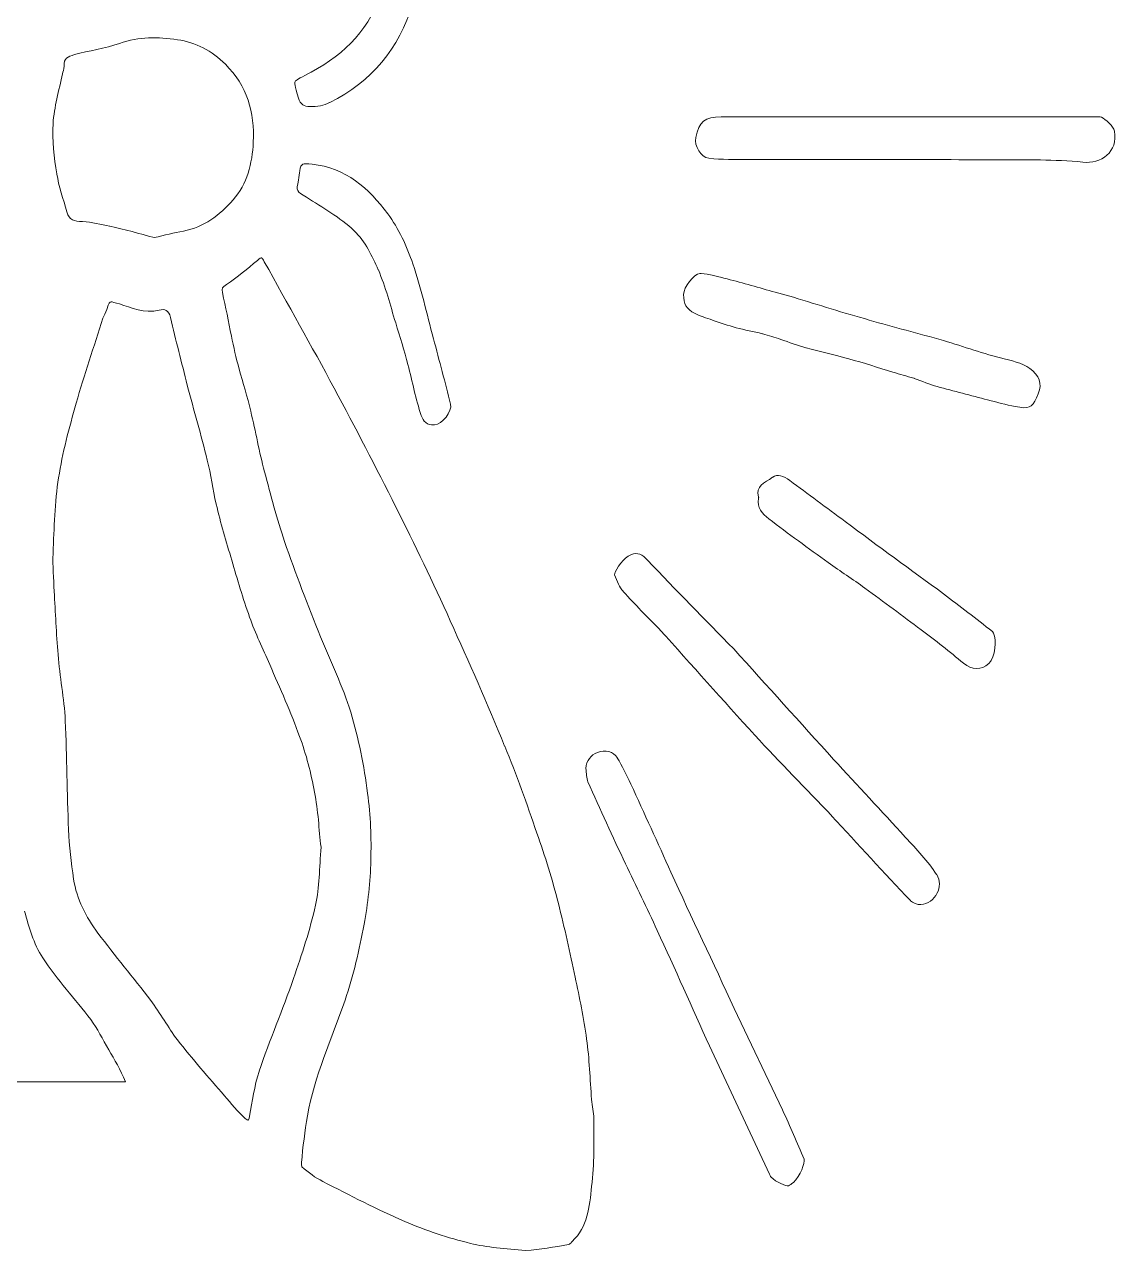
# Model space of a CAD drawing. Header units: inches. Extents: x 0.1 to 23.8, y 0.1 to 11.9.
# Drawn here: x 18.906 to 19.521, y 6.584 to 7.274 of the extents above; entities that cross this region are included whole.
import ezdxf

# ---------------------------------------------------------------- set-up
doc = ezdxf.new("R2010")
doc.units = ezdxf.units.IN
doc.header["$MEASUREMENT"] = 0
doc.layers.add('CUTOUTS', color=1, linetype='Continuous')

msp = doc.modelspace()

# ---------------------------------------------------------------- linework, layer by layer
at = {"layer": 'CUTOUTS', "lineweight": 0}
for p, q in [((19.29789, 7.22153), (19.51102, 7.22153)), ((19.32831, 7.12285), (19.33859, 7.12004)), ((19.30517, 6.71985), (19.33236, 6.66266)), ((19.325, 6.62649), (19.29125, 6.69868)), ((18.96279, 6.67859), (18.60414, 6.67859))]:
    msp.add_line(p, q, dxfattribs=at)
for points in [[(19.06727, 7.24677), (19.08667, 7.25695), (19.10086, 7.27209), (19.10727, 7.29321)], [(18.99199, 7.26499), (19.00218, 7.26348), (19.01147, 7.2587), (19.019, 7.25117)], [(18.92205, 7.21775), (18.92265, 7.22712), (18.92541, 7.23639), (18.92731, 7.24587)], [(19.45352, 7.19734), (19.40664, 7.19765), (19.36008, 7.19765), (19.31321, 7.19765)], [(19.06077, 7.19128), (19.06159, 7.19565), (19.06234, 7.19527), (19.06773, 7.19497)], [(19.06773, 7.19497), (19.08671, 7.19284), (19.0996, 7.18147), (19.11037, 7.16701)], [(18.93864, 7.16265), (18.93383, 7.16295), (18.93114, 7.16325), (18.9298, 7.16806)], [(19.11037, 7.16701), (19.11645, 7.15881), (19.12107, 7.14867), (19.12447, 7.1388)], [(18.99536, 7.15731), (18.99003, 7.15637), (18.98485, 7.15486), (18.97889, 7.15364)], [(19.04086, 7.14004), (19.05399, 7.11628), (19.06742, 7.09254), (19.08022, 7.06882)], [(19.02233, 7.09824), (19.02077, 7.10636), (19.0192, 7.1145), (19.01732, 7.12266)], [(19.28319, 7.11086), (19.27797, 7.11377), (19.27674, 7.11611), (19.27674, 7.12162)], [(19.33859, 7.12004), (19.35264, 7.11568), (19.3667, 7.1113), (19.38109, 7.10723)], [(19.29294, 7.10722), (19.28942, 7.1085), (19.28607, 7.10943), (19.28319, 7.11086)], [(19.30621, 7.1029), (19.30191, 7.10413), (19.29727, 7.10567), (19.29294, 7.10722)], [(19.38109, 7.10723), (19.39489, 7.10316), (19.40895, 7.09972), (19.42296, 7.09567)], [(19.02667, 7.07963), (19.02511, 7.08586), (19.02356, 7.09207), (19.02233, 7.09824)], [(19.42296, 7.09567), (19.43443, 7.09226), (19.4454, 7.08819), (19.4571, 7.08534)], [(19.03324, 7.05585), (19.03134, 7.06406), (19.02884, 7.07188), (19.02667, 7.07963)], [(19.39441, 7.07788), (19.38632, 7.08037), (19.37786, 7.08319), (19.36965, 7.0854)], [(19.4571, 7.08534), (19.4634, 7.08376), (19.46889, 7.08256), (19.47311, 7.07863)], [(19.08022, 7.06882), (19.09209, 7.04664), (19.10364, 7.02447), (19.11488, 7.00199)], [(19.44775, 7.06228), (19.43838, 7.06478), (19.42872, 7.06727), (19.41937, 7.06977)], [(18.92205, 6.97591), (18.92267, 6.99032), (18.92299, 7.00462), (18.92515, 7.01851)], [(19.36766, 6.99379), (19.3861, 6.98004), (19.40453, 6.96661), (19.42295, 6.95318)], [(18.92267, 6.95454), (18.92236, 6.96178), (18.92174, 6.9689), (18.92205, 6.97591)], [(19.02257, 6.972), (19.02569, 6.9614), (19.02882, 6.95044), (19.03259, 6.94004)], [(19.23778, 6.96378), (19.23883, 6.96786), (19.24315, 6.97338), (19.24709, 6.97512)], [(19.43416, 6.91407), (19.42633, 6.92064), (19.41849, 6.92691), (19.41033, 6.93288)], [(19.44838, 6.91395), (19.4444, 6.90998), (19.43886, 6.9102), (19.43416, 6.91407)], [(19.22284, 6.84736), (19.22213, 6.84931), (19.22205, 6.85218), (19.22174, 6.85481)], [(19.24405, 6.80121), (19.23687, 6.8165), (19.2297, 6.83178), (19.22284, 6.84736)], [(19.07279, 6.81064), (19.07186, 6.79875), (19.07183, 6.78796), (19.06972, 6.77799)], [(19.26188, 6.76368), (19.25623, 6.77623), (19.24998, 6.78874), (19.24405, 6.80121)], [(18.94728, 6.76218), (18.94054, 6.77138), (18.9354, 6.78139), (18.93359, 6.79254)], [(19.29125, 6.69868), (19.28157, 6.72023), (19.27188, 6.7421), (19.26188, 6.76368)], [(19.01846, 6.67071), (19.00968, 6.68105), (19.00033, 6.69134), (18.99196, 6.70218)], [(19.03009, 6.65783), (19.02589, 6.66174), (19.02221, 6.66633), (19.01846, 6.67071)], [(19.22499, 6.66865), (19.22533, 6.66467), (19.22624, 6.66129), (19.22624, 6.65787)], [(19.33236, 6.66266), (19.33671, 6.65335), (19.34045, 6.64432), (19.34451, 6.63493)], [(19.03183, 6.657), (19.03172, 6.65699), (19.031, 6.65716), (19.03009, 6.65783)], [(19.06197, 6.63063), (19.06186, 6.6309), (19.06174, 6.63217), (19.06174, 6.63308)], [(19.21205, 6.58696), (19.20409, 6.58544), (19.19584, 6.58422), (19.18792, 6.5836)]]:
    msp.add_open_spline(points, degree=3, dxfattribs=at)
for points, knots in [([(19.12446, 7.28504), (19.12446, 7.28504), (19.12446, 7.28504), (19.12446, 7.28504), (19.11647, 7.26014), (19.10125, 7.24129), (19.07765, 7.22964), (19.07763, 7.22963), (19.07762, 7.22963), (19.07761, 7.22962)], [-1.000018, -1.000018, -1.000018, -1.000018, -1, -1, -1, 0, 0, 0, 0.0005, 0.0005, 0.0005, 0.0005]), ([(18.95949, 7.26289), (18.95949, 7.26289), (18.9595, 7.26289), (18.9595, 7.2629), (18.97032, 7.2668), (18.9812, 7.26653), (18.99199, 7.26499)], [-1.000365, -1.000365, -1.000365, -1.000365, -1, -1, -1, 0, 0, 0, 0]), ([(18.93406, 7.2566), (18.94234, 7.25875), (18.95112, 7.26), (18.95947, 7.26289), (18.95948, 7.26289), (18.95948, 7.26289), (18.95949, 7.26289)], [-0.9982656, -0.9982656, -0.9982656, -0.9982656, 0, 0, 0, 0.0005075, 0.0005075, 0.0005075, 0.0005075]), ([(18.9283, 7.25012), (18.9283, 7.25014), (18.9283, 7.25016), (18.9283, 7.25018), (18.92804, 7.2546), (18.93025, 7.25543), (18.93406, 7.2566)], [-1.003623, -1.003623, -1.003623, -1.003623, -1, -1, -1, -0.0036337, -0.0036337, -0.0036337, -0.0036337]), ([(18.92731, 7.24587), (18.92756, 7.24682), (18.9283, 7.24818), (18.9283, 7.25006), (18.9283, 7.25008), (18.9283, 7.2501), (18.9283, 7.25012)], [-0.985305, -0.985305, -0.985305, -0.985305, 0, 0, 0, 0.015425, 0.015425, 0.015425, 0.015425]), ([(19.019, 7.25117), (19.0311, 7.23907), (19.03559, 7.22412), (19.03468, 7.20735), (19.03468, 7.20735), (19.03468, 7.20735), (19.03468, 7.20735)], [-1, -1, -1, -1, 0, 0, 0, 0.000062, 0.000062, 0.000062, 0.000062]), ([(19.0601, 7.23217), (19.0601, 7.23217), (19.0601, 7.23217), (19.06009, 7.23218), (19.05802, 7.23926), (19.05758, 7.24082), (19.05841, 7.24178), (19.05908, 7.24256), (19.062, 7.24392), (19.06727, 7.24677)], [-1.000158, -1.000158, -1.000158, -1.000158, -1, -1, -1, -0.448407, -0.448407, -0.448407, 0, 0, 0, 0]), ([(19.06664, 7.22734), (19.06319, 7.22734), (19.06115, 7.22848), (19.0601, 7.23216), (19.0601, 7.23216), (19.0601, 7.23217), (19.0601, 7.23217)], [-1, -1, -1, -1, 0, 0, 0, 0.000464, 0.000464, 0.000464, 0.000464]), ([(19.07761, 7.22962), (19.0776, 7.22961), (19.07759, 7.22961), (19.07758, 7.2296), (19.07459, 7.22797), (19.0705, 7.22734), (19.06664, 7.22734)], [-1.003428, -1.003428, -1.003428, -1.003428, -1, -1, -1, 0, 0, 0, 0]), ([(18.92422, 7.18941), (18.92421, 7.18942), (18.92421, 7.18943), (18.92421, 7.18945), (18.92266, 7.19877), (18.92144, 7.20831), (18.92205, 7.21775)], [-1.001224, -1.001224, -1.001224, -1.001224, -1, -1, -1, 0, 0, 0, 0]), ([(19.28357, 7.20998), (19.28357, 7.20998), (19.28357, 7.20998), (19.28357, 7.20999), (19.28534, 7.21884), (19.28871, 7.22153), (19.29789, 7.22153)], [-1.000347, -1.000347, -1.000347, -1.000347, -1, -1, -1, 0, 0, 0, 0]), ([(19.51102, 7.22153), (19.51246, 7.22153), (19.5174, 7.21756), (19.51869, 7.21467), (19.5189, 7.21421), (19.51903, 7.21379), (19.51908, 7.21349), (19.51908, 7.21348), (19.51908, 7.21347), (19.51908, 7.21346)], [-1, -1, -1, -1, -0.13872, -0.13872, -0.13872, 0, 0, 0, 0.002378, 0.002378, 0.002378, 0.002378]), ([(19.29093, 7.19827), (19.29092, 7.19827), (19.29092, 7.19827), (19.29091, 7.19827), (19.2865, 7.19873), (19.28258, 7.20526), (19.28357, 7.20997), (19.28357, 7.20997), (19.28357, 7.20997), (19.28357, 7.20998)], [-1.001071, -1.001071, -1.001071, -1.001071, -1, -1, -1, 0, 0, 0, 0.000546, 0.000546, 0.000546, 0.000546]), ([(19.51908, 7.21346), (19.51908, 7.21345), (19.51908, 7.21344), (19.51909, 7.21343), (19.52134, 7.20186), (19.51141, 7.19495), (19.50124, 7.19608), (19.50123, 7.19608), (19.50123, 7.19608), (19.50122, 7.19608)], [-1.000692, -1.000692, -1.000692, -1.000692, -1, -1, -1, 0, 0, 0, 0.000318, 0.000318, 0.000318, 0.000318]), ([(19.03468, 7.20735), (19.03468, 7.20735), (19.03468, 7.20735), (19.03468, 7.20735), (19.03406, 7.1954), (19.03132, 7.18372), (19.02331, 7.17481), (19.0233, 7.17481), (19.0233, 7.17481), (19.0233, 7.17481)], [-1.000088, -1.000088, -1.000088, -1.000088, -1, -1, -1, 0, 0, 0, 0.000103, 0.000103, 0.000103, 0.000103]), ([(19.31321, 7.19765), (19.30565, 7.19765), (19.29824, 7.19735), (19.29095, 7.19826), (19.29094, 7.19826), (19.29094, 7.19826), (19.29093, 7.19827)], [-1, -1, -1, -1, 0, 0, 0, 0.000846, 0.000846, 0.000846, 0.000846]), ([(19.50122, 7.19608), (19.50122, 7.19608), (19.50122, 7.19608), (19.50121, 7.19608), (19.48543, 7.19766), (19.46943, 7.19734), (19.45352, 7.19734)], [-1.00023, -1.00023, -1.00023, -1.00023, -1, -1, -1, 0, 0, 0, 0]), ([(18.9298, 7.16806), (18.92788, 7.1754), (18.92511, 7.18252), (18.92422, 7.18938), (18.92422, 7.18939), (18.92422, 7.1894), (18.92422, 7.18941)], [-1, -1, -1, -1, 0, 0, 0, 0.001605, 0.001605, 0.001605, 0.001605]), ([(19.06014, 7.18592), (19.06014, 7.18594), (19.06014, 7.18596), (19.06015, 7.18599), (19.06049, 7.18803), (19.06049, 7.18959), (19.06077, 7.19128)], [-1.011846, -1.011846, -1.011846, -1.011846, -1, -1, -1, -0.003874, -0.003874, -0.003874, -0.003874]), ([(19.06457, 7.17641), (19.06456, 7.17642), (19.06455, 7.17642), (19.06454, 7.17643), (19.05904, 7.17979), (19.05863, 7.17959), (19.06012, 7.18585), (19.06013, 7.18588), (19.06013, 7.1859), (19.06014, 7.18592)], [-1.001566, -1.001566, -1.001566, -1.001566, -1, -1, -1, 0, 0, 0, 0.003338, 0.003338, 0.003338, 0.003338]), ([(19.09143, 7.15743), (19.08337, 7.16516), (19.07357, 7.17052), (19.0646, 7.17639), (19.06459, 7.1764), (19.06458, 7.17641), (19.06457, 7.17641)], [-0.999612, -0.999612, -0.999612, -0.999612, 0, 0, 0, 0.000953, 0.000953, 0.000953, 0.000953]), ([(19.0233, 7.17481), (19.0233, 7.17481), (19.0233, 7.17481), (19.0233, 7.17481), (19.01563, 7.16622), (19.00697, 7.15939), (18.99536, 7.15731)], [-1.000111, -1.000111, -1.000111, -1.000111, -1, -1, -1, 0, 0, 0, 0]), ([(18.95391, 7.16011), (18.9539, 7.16012), (18.95389, 7.16012), (18.95388, 7.16012), (18.94896, 7.16104), (18.94389, 7.16232), (18.93864, 7.16265)], [-1.002149, -1.002149, -1.002149, -1.002149, -1, -1, -1, 0, 0, 0, 0]), ([(18.97889, 7.15364), (18.97064, 7.15579), (18.96232, 7.15824), (18.95395, 7.16011), (18.95393, 7.16011), (18.95392, 7.16011), (18.95391, 7.16011)], [-0.9825918, -0.9825918, -0.9825918, -0.9825918, 0, 0, 0, 0.001265, 0.001265, 0.001265, 0.001265]), ([(19.10501, 7.13554), (19.105, 7.13555), (19.105, 7.13556), (19.105, 7.13557), (19.10156, 7.14307), (19.09776, 7.15143), (19.09143, 7.15743)], [-1.0013, -1.0013, -1.0013, -1.0013, -1, -1, -1, 0, 0, 0, 0]), ([(19.03699, 7.14076), (19.037, 7.14077), (19.03701, 7.14078), (19.03702, 7.14078), (19.03959, 7.1431), (19.03956, 7.14239), (19.04086, 7.14004)], [-1.002972, -1.002972, -1.002972, -1.002972, -1, -1, -1, 0, 0, 0, 0]), ([(19.01962, 7.12718), (19.01962, 7.12718), (19.01963, 7.12718), (19.01963, 7.12719), (19.02567, 7.13132), (19.03134, 7.13605), (19.03697, 7.14073), (19.03698, 7.14074), (19.03699, 7.14075), (19.03699, 7.14076)], [-1.000549, -1.000549, -1.000549, -1.000549, -1, -1, -1, 0, 0, 0, 0.001707, 0.001707, 0.001707, 0.001707]), ([(19.11477, 7.10566), (19.11167, 7.11558), (19.10916, 7.12565), (19.10502, 7.13551), (19.10502, 7.13552), (19.10501, 7.13553), (19.10501, 7.13554)], [-0.99957, -0.99957, -0.99957, -0.99957, 0, 0, 0, 0.001021, 0.001021, 0.001021, 0.001021]), ([(19.12447, 7.1388), (19.12911, 7.12519), (19.13223, 7.11086), (19.13599, 7.09674), (19.13599, 7.09674), (19.13599, 7.09673), (19.13599, 7.09673)], [-1, -1, -1, -1, 0, 0, 0, 0.000175, 0.000175, 0.000175, 0.000175]), ([(19.01732, 7.12266), (19.0168, 7.12527), (19.01706, 7.12547), (19.01961, 7.12717), (19.01961, 7.12717), (19.01962, 7.12718), (19.01962, 7.12718)], [-0.996552, -0.996552, -0.996552, -0.996552, 0, 0, 0, 0.0011689, 0.0011689, 0.0011689, 0.0011689]), ([(19.27674, 7.12162), (19.27674, 7.12583), (19.28255, 7.13314), (19.28579, 7.13342), (19.28601, 7.13344), (19.28622, 7.13344), (19.28641, 7.13342), (19.28643, 7.13341), (19.28645, 7.13341), (19.28647, 7.13341)], [-1, -1, -1, -1, -0.063131, -0.063131, -0.063131, 0, 0, 0, 0.003356, 0.003356, 0.003356, 0.003356]), ([(19.28647, 7.13341), (19.28648, 7.13341), (19.2865, 7.13341), (19.28652, 7.13341), (19.29119, 7.13312), (19.29609, 7.13161), (19.30117, 7.13034), (19.30117, 7.13034), (19.30117, 7.13034), (19.30117, 7.13034)], [-1.003583, -1.003583, -1.003583, -1.003583, -1, -1, -1, 0, 0, 0, 0.000517, 0.000517, 0.000517, 0.000517]), ([(19.30117, 7.13034), (19.30118, 7.13033), (19.30118, 7.13033), (19.30118, 7.13033), (19.31016, 7.12817), (19.3192, 7.12536), (19.32831, 7.12285), (19.32831, 7.12285), (19.32831, 7.12285), (19.32831, 7.12285)], [-1.000286, -1.000286, -1.000286, -1.000286, -1, -1, -1, 0, 0, 0, 0.000102, 0.000102, 0.000102, 0.000102]), ([(18.95223, 7.11311), (18.95224, 7.11312), (18.95224, 7.11313), (18.95224, 7.11314), (18.95372, 7.11719), (18.95378, 7.11744), (18.95464, 7.11747), (18.95521, 7.11749), (18.95687, 7.11705), (18.9595, 7.1163)], [-1.0014231, -1.0014231, -1.0014231, -1.0014231, -1, -1, -1, -0.3988186, -0.3988186, -0.3988186, -0.0020858, -0.0020858, -0.0020858, -0.0020858]), ([(18.9595, 7.1163), (18.96591, 7.11416), (18.97326, 7.11079), (18.98179, 7.11283), (18.98179, 7.11283), (18.9818, 7.11283), (18.9818, 7.11284)], [-0.9979116, -0.9979116, -0.9979116, -0.9979116, 0, 0, 0, 0.0003852, 0.0003852, 0.0003852, 0.0003852]), ([(18.9818, 7.11284), (18.9818, 7.11284), (18.98181, 7.11284), (18.98181, 7.11284), (18.98475, 7.11357), (18.98711, 7.11284), (18.98816, 7.10867)], [-1.0008008, -1.0008008, -1.0008008, -1.0008008, -1, -1, -1, -0.0020964, -0.0020964, -0.0020964, -0.0020964]), ([(18.9351, 7.06046), (18.9351, 7.06047), (18.9351, 7.06047), (18.9351, 7.06048), (18.93945, 7.07632), (18.94507, 7.09224), (18.95008, 7.10822)], [-1.000264, -1.000264, -1.000264, -1.000264, -1, -1, -1, 0, 0, 0, 0]), ([(18.95008, 7.10822), (18.95063, 7.10983), (18.95152, 7.11132), (18.95222, 7.11308), (18.95222, 7.11309), (18.95223, 7.1131), (18.95223, 7.11311)], [-0.993208, -0.993208, -0.993208, -0.993208, 0, 0, 0, 0.0061862, 0.0061862, 0.0061862, 0.0061862]), ([(18.98816, 7.10867), (18.99099, 7.0958), (18.99443, 7.0833), (18.99754, 7.07053), (18.99754, 7.07052), (18.99755, 7.07052), (18.99755, 7.07051)], [-0.9992486, -0.9992486, -0.9992486, -0.9992486, 0, 0, 0, 0.0005317, 0.0005317, 0.0005317, 0.0005317]), ([(19.12167, 7.08213), (19.12167, 7.08214), (19.12167, 7.08215), (19.12166, 7.08215), (19.11948, 7.08997), (19.11728, 7.0978), (19.11477, 7.10566)], [-1.000827, -1.000827, -1.000827, -1.000827, -1, -1, -1, 0, 0, 0, 0]), ([(19.3212, 7.09946), (19.3212, 7.09947), (19.32119, 7.09947), (19.32118, 7.09947), (19.31612, 7.10074), (19.31113, 7.10167), (19.30621, 7.1029)], [-1.0013542, -1.0013542, -1.0013542, -1.0013542, -1, -1, -1, -0.0021528, -0.0021528, -0.0021528, -0.0021528]), ([(19.33135, 7.09629), (19.32786, 7.09756), (19.32468, 7.09852), (19.32122, 7.09946), (19.32122, 7.09946), (19.32121, 7.09946), (19.3212, 7.09946)], [-0.9976182, -0.9976182, -0.9976182, -0.9976182, 0, 0, 0, 0.0019588, 0.0019588, 0.0019588, 0.0019588]), ([(19.34558, 7.09165), (19.34558, 7.09165), (19.34557, 7.09165), (19.34556, 7.09166), (19.34074, 7.09286), (19.33611, 7.09471), (19.33135, 7.09629)], [-1.001785, -1.001785, -1.001785, -1.001785, -1, -1, -1, -0.001765, -0.001765, -0.001765, -0.001765]), ([(19.36965, 7.0854), (19.36148, 7.0876), (19.35336, 7.08947), (19.34561, 7.09164), (19.3456, 7.09165), (19.34559, 7.09165), (19.34558, 7.09165)], [-1, -1, -1, -1, 0, 0, 0, 0.001134, 0.001134, 0.001134, 0.001134]), ([(19.12914, 7.05349), (19.12606, 7.06271), (19.12419, 7.07235), (19.12167, 7.08211), (19.12167, 7.08212), (19.12167, 7.08213), (19.12167, 7.08213)], [-1, -1, -1, -1, 0, 0, 0, 0.000671, 0.000671, 0.000671, 0.000671]), ([(19.40633, 7.07443), (19.40631, 7.07443), (19.4063, 7.07444), (19.40628, 7.07444), (19.40216, 7.07571), (19.39841, 7.07665), (19.39441, 7.07788)], [-1.003438, -1.003438, -1.003438, -1.003438, -1, -1, -1, 0, 0, 0, 0]), ([(19.41937, 7.06976), (19.41516, 7.07097), (19.41082, 7.07282), (19.40637, 7.07441), (19.40635, 7.07442), (19.40634, 7.07442), (19.40633, 7.07443)], [-1, -1, -1, -1, 0, 0, 0, 0.003145, 0.003145, 0.003145, 0.003145]), ([(19.47311, 7.07863), (19.47794, 7.07408), (19.4784, 7.06985), (19.4752, 7.06344), (19.47519, 7.06343), (19.47519, 7.06343), (19.47519, 7.06342)], [-1, -1, -1, -1, 0, 0, 0, 0.000908, 0.000908, 0.000908, 0.000908]), ([(18.99755, 7.07051), (18.99755, 7.0705), (18.99755, 7.0705), (18.99755, 7.07049), (19.00131, 7.0564), (19.00537, 7.04235), (19.00879, 7.02834), (19.0088, 7.02833), (19.0088, 7.02833), (19.0088, 7.02832)], [-1.000482, -1.000482, -1.000482, -1.000482, -1, -1, -1, 0, 0, 0, 0.000527, 0.000527, 0.000527, 0.000527]), ([(18.92515, 7.01851), (18.92732, 7.03243), (18.93104, 7.04641), (18.9351, 7.06045), (18.9351, 7.06046), (18.9351, 7.06046), (18.9351, 7.06046)], [-1, -1, -1, -1, 0, 0, 0, 0.000299, 0.000299, 0.000299, 0.000299]), ([(19.14568, 7.05986), (19.14568, 7.05986), (19.14568, 7.05985), (19.14568, 7.05985), (19.14673, 7.05608), (19.14072, 7.04828), (19.13664, 7.04828), (19.1366, 7.04828), (19.13656, 7.04828), (19.13652, 7.04828)], [-1.001121, -1.001121, -1.001121, -1.001121, -1, -1, -1, 0, 0, 0, 0.00688, 0.00688, 0.00688, 0.00688]), ([(19.46325, 7.05856), (19.46325, 7.05856), (19.46324, 7.05856), (19.46324, 7.05856), (19.45807, 7.05947), (19.4528, 7.06102), (19.44775, 7.06228)], [-1.000931, -1.000931, -1.000931, -1.000931, -1, -1, -1, 0, 0, 0, 0]), ([(19.47519, 7.06342), (19.47518, 7.06341), (19.47518, 7.06341), (19.47518, 7.0634), (19.47255, 7.05785), (19.47106, 7.05706), (19.46326, 7.05856), (19.46326, 7.05856), (19.46326, 7.05856), (19.46325, 7.05856)], [-1.001062, -1.001062, -1.001062, -1.001062, -1, -1, -1, 0, 0, 0, 0.000607, 0.000607, 0.000607, 0.000607]), ([(19.04104, 7.02182), (19.04104, 7.02183), (19.04104, 7.02183), (19.04104, 7.02184), (19.03795, 7.03295), (19.03608, 7.04449), (19.03324, 7.05585)], [-1.000416, -1.000416, -1.000416, -1.000416, -1, -1, -1, 0, 0, 0, 0]), ([(19.13652, 7.04828), (19.13648, 7.04827), (19.13644, 7.04827), (19.1364, 7.04826), (19.13238, 7.04776), (19.13019, 7.05034), (19.12914, 7.05349)], [-1.008106, -1.008106, -1.008106, -1.008106, -1, -1, -1, 0, 0, 0, 0]), ([(19.0088, 7.02832), (19.0088, 7.02831), (19.0088, 7.02831), (19.0088, 7.0283), (19.01094, 7.02037), (19.01188, 7.01196), (19.01379, 7.00368), (19.01379, 7.00368), (19.01379, 7.00368), (19.01379, 7.00368)], [-1.000907, -1.000907, -1.000907, -1.000907, -1, -1, -1, 0, 0, 0, 0.000169, 0.000169, 0.000169, 0.000169]), ([(19.05225, 6.98258), (19.04791, 6.99529), (19.04449, 7.00868), (19.04105, 7.02181), (19.04105, 7.02181), (19.04104, 7.02182), (19.04104, 7.02182)], [-0.999853, -0.999853, -0.999853, -0.999853, 0, 0, 0, 0.000358, 0.000358, 0.000358, 0.000358]), ([(19.31897, 7.00731), (19.31894, 7.00745), (19.3189, 7.0076), (19.31886, 7.00774), (19.31727, 7.01383), (19.32193, 7.01549), (19.3268, 7.01873), (19.32682, 7.01875), (19.32685, 7.01877), (19.32688, 7.01879)], [-1.020338, -1.020338, -1.020338, -1.020338, -1, -1, -1, 0, 0, 0, 0.005695, 0.005695, 0.005695, 0.005695]), ([(19.32688, 7.01879), (19.3269, 7.01881), (19.32693, 7.01883), (19.32695, 7.01885), (19.32938, 7.02083), (19.33294, 7.01951), (19.3364, 7.01692), (19.3364, 7.01692), (19.33641, 7.01692), (19.33641, 7.01691)], [-1.007224, -1.007224, -1.007224, -1.007224, -1, -1, -1, 0, 0, 0, 0.001029, 0.001029, 0.001029, 0.001029]), ([(19.33641, 7.01691), (19.33642, 7.01691), (19.33642, 7.01691), (19.33642, 7.01691), (19.34671, 7.00942), (19.35702, 7.00161), (19.36766, 6.99379)], [-1.000378, -1.000378, -1.000378, -1.000378, -1, -1, -1, 0, 0, 0, 0]), ([(19.01379, 7.00368), (19.01379, 7.00367), (19.01379, 7.00367), (19.01379, 7.00367), (19.01631, 6.99297), (19.01945, 6.98262), (19.02257, 6.972)], [-1.000129, -1.000129, -1.000129, -1.000129, -1, -1, -1, 0, 0, 0, 0]), ([(19.32472, 6.99537), (19.32472, 6.99537), (19.32472, 6.99537), (19.32472, 6.99537), (19.32085, 6.99835), (19.31782, 7.00151), (19.31889, 7.00686), (19.31892, 7.00701), (19.31895, 7.00716), (19.31897, 7.00731)], [-1.000088, -1.000088, -1.000088, -1.000088, -1, -1, -1, 0, 0, 0, 0.023702, 0.023702, 0.023702, 0.023702]), ([(19.11488, 7.00199), (19.1255, 6.98076), (19.1358, 6.95953), (19.14547, 6.938), (19.14547, 6.938), (19.14547, 6.938), (19.14547, 6.938)], [-1, -1, -1, -1, 0, 0, 0, 0.000047, 0.000047, 0.000047, 0.000047]), ([(19.35811, 6.97072), (19.35811, 6.97072), (19.35811, 6.97072), (19.35811, 6.97072), (19.34686, 6.97884), (19.33563, 6.98696), (19.32472, 6.99537), (19.32472, 6.99537), (19.32472, 6.99537), (19.32472, 6.99537)], [-1.000078, -1.000078, -1.000078, -1.000078, -1, -1, -1, 0, 0, 0, 0.000033, 0.000033, 0.000033, 0.000033]), ([(19.07253, 6.92892), (19.07253, 6.92892), (19.07253, 6.92892), (19.07253, 6.92892), (19.06535, 6.94672), (19.05849, 6.9645), (19.05225, 6.98258)], [-1.000052, -1.000052, -1.000052, -1.000052, -1, -1, -1, 0, 0, 0, 0]), ([(19.24709, 6.97512), (19.25101, 6.97667), (19.25361, 6.97529), (19.25644, 6.97217), (19.25644, 6.97217), (19.25644, 6.97216), (19.25645, 6.97216)], [-0.9975177, -0.9975177, -0.9975177, -0.9975177, 0, 0, 0, 0.0013435, 0.0013435, 0.0013435, 0.0013435]), ([(19.25645, 6.97216), (19.25645, 6.97215), (19.25646, 6.97215), (19.25646, 6.97215), (19.27241, 6.95526), (19.28866, 6.9387), (19.3049, 6.92215)], [-1.0002689, -1.0002689, -1.0002689, -1.0002689, -1, -1, -1, -0.0005383, -0.0005383, -0.0005383, -0.0005383]), ([(19.37874, 6.95634), (19.37874, 6.95634), (19.37874, 6.95634), (19.37874, 6.95634), (19.3718, 6.96139), (19.36493, 6.96576), (19.35811, 6.97071), (19.35811, 6.97071), (19.35811, 6.97072), (19.35811, 6.97072)], [-1.000202, -1.000202, -1.000202, -1.000202, -1, -1, -1, 0, 0, 0, 0.000128, 0.000128, 0.000128, 0.000128]), ([(19.24277, 6.95453), (19.24275, 6.95455), (19.24274, 6.95456), (19.24272, 6.95458), (19.24056, 6.95674), (19.23958, 6.96022), (19.23778, 6.96378)], [-1.0054932, -1.0054932, -1.0054932, -1.0054932, -1, -1, -1, -0.0586978, -0.0586978, -0.0586978, -0.0586978]), ([(19.41033, 6.93288), (19.4, 6.9407), (19.38937, 6.94852), (19.37875, 6.95633), (19.37875, 6.95633), (19.37874, 6.95634), (19.37874, 6.95634)], [-1, -1, -1, -1, 0, 0, 0, 0.00013, 0.00013, 0.00013, 0.00013]), ([(18.92486, 6.91896), (18.92486, 6.91896), (18.92486, 6.91896), (18.92486, 6.91896), (18.92392, 6.93081), (18.9233, 6.94266), (18.92267, 6.95454)], [-1.000108, -1.000108, -1.000108, -1.000108, -1, -1, -1, 0, 0, 0, 0]), ([(19.2634, 6.93296), (19.26339, 6.93297), (19.26338, 6.93298), (19.26338, 6.93298), (19.25646, 6.94021), (19.2493, 6.94707), (19.24281, 6.95448), (19.2428, 6.9545), (19.24278, 6.95451), (19.24277, 6.95453)], [-1.000915, -1.000915, -1.000915, -1.000915, -1, -1, -1, 0, 0, 0, 0.002192, 0.002192, 0.002192, 0.002192]), ([(19.42295, 6.95318), (19.43201, 6.94631), (19.44137, 6.93913), (19.45042, 6.93195), (19.45042, 6.93195), (19.45042, 6.93195), (19.45042, 6.93195)], [-1, -1, -1, -1, 0, 0, 0, 0.000129, 0.000129, 0.000129, 0.000129]), ([(19.03259, 6.94004), (19.03578, 6.9308), (19.04018, 6.92233), (19.04389, 6.91337), (19.04389, 6.91336), (19.04389, 6.91336), (19.0439, 6.91335)], [-1, -1, -1, -1, 0, 0, 0, 0.000794, 0.000794, 0.000794, 0.000794]), ([(19.14547, 6.938), (19.14547, 6.938), (19.14547, 6.938), (19.14548, 6.938), (19.15609, 6.91457), (19.1664, 6.89116), (19.17607, 6.86744), (19.17607, 6.86744), (19.17607, 6.86743), (19.17608, 6.86743)], [-1.000043, -1.000043, -1.000043, -1.000043, -1, -1, -1, 0, 0, 0, 0.000166, 0.000166, 0.000166, 0.000166]), ([(19.08947, 6.88656), (19.08946, 6.88657), (19.08946, 6.88657), (19.08946, 6.88657), (19.08502, 6.90116), (19.07812, 6.91496), (19.07253, 6.92892), (19.07253, 6.92892), (19.07253, 6.92892), (19.07253, 6.92892)], [-1.00013, -1.00013, -1.00013, -1.00013, -1, -1, -1, 0, 0, 0, 0.000065, 0.000065, 0.000065, 0.000065]), ([(19.31684, 6.87358), (19.31684, 6.87358), (19.31684, 6.87358), (19.31684, 6.87358), (19.29874, 6.89324), (19.28124, 6.91324), (19.26342, 6.93294), (19.26341, 6.93295), (19.2634, 6.93296), (19.2634, 6.93296)], [-1.000015, -1.000015, -1.000015, -1.000015, -1, -1, -1, 0, 0, 0, 0.000343, 0.000343, 0.000343, 0.000343]), ([(19.45042, 6.93195), (19.45042, 6.93195), (19.45043, 6.93195), (19.45043, 6.93195), (19.45256, 6.93027), (19.4528, 6.92053), (19.44966, 6.91559), (19.44926, 6.91495), (19.44883, 6.9144), (19.44838, 6.91395)], [-1.000268, -1.000268, -1.000268, -1.000268, -1, -1, -1, -0.113589, -0.113589, -0.113589, 0, 0, 0, 0]), ([(19.3049, 6.92215), (19.32363, 6.90154), (19.34238, 6.88061), (19.36112, 6.85999), (19.36112, 6.85998), (19.36113, 6.85998), (19.36113, 6.85998)], [-0.9995518, -0.9995518, -0.9995518, -0.9995518, 0, 0, 0, 0.0000373, 0.0000373, 0.0000373, 0.0000373]), ([(18.92892, 6.88172), (18.92892, 6.88172), (18.92892, 6.88172), (18.92892, 6.88172), (18.92829, 6.89442), (18.92578, 6.90662), (18.92486, 6.91896), (18.92486, 6.91896), (18.92486, 6.91896), (18.92486, 6.91896)], [-1.000101, -1.000101, -1.000101, -1.000101, -1, -1, -1, 0, 0, 0, 0.000103, 0.000103, 0.000103, 0.000103]), ([(19.0439, 6.91335), (19.0439, 6.91334), (19.0439, 6.91333), (19.04391, 6.91333), (19.04984, 6.89989), (19.05576, 6.88649), (19.06073, 6.87282), (19.06073, 6.87282), (19.06073, 6.87282), (19.06073, 6.87282)], [-1.00053, -1.00053, -1.00053, -1.00053, -1, -1, -1, 0, 0, 0, 0.000224, 0.000224, 0.000224, 0.000224]), ([(19.09891, 6.84095), (19.09702, 6.85636), (19.09387, 6.87177), (19.08947, 6.88656), (19.08947, 6.88656), (19.08947, 6.88656), (19.08947, 6.88656)], [-0.9994295, -0.9994295, -0.9994295, -0.9994295, 0, 0, 0, 0.0001271, 0.0001271, 0.0001271, 0.0001271]), ([(18.9308, 6.82045), (18.9308, 6.82045), (18.9308, 6.82046), (18.9308, 6.82046), (18.92986, 6.84103), (18.92986, 6.86134), (18.92892, 6.88171), (18.92892, 6.88171), (18.92892, 6.88172), (18.92892, 6.88172)], [-1.000192, -1.000192, -1.000192, -1.000192, -1, -1, -1, 0, 0, 0, 0.000062, 0.000062, 0.000062, 0.000062]), ([(19.06073, 6.87282), (19.06074, 6.87281), (19.06074, 6.87281), (19.06074, 6.87281), (19.06444, 6.86294), (19.06722, 6.85211), (19.06908, 6.84159), (19.06908, 6.84158), (19.06908, 6.84157), (19.06908, 6.84156)], [-1.000307, -1.000307, -1.000307, -1.000307, -1, -1, -1, 0, 0, 0, 0.000863, 0.000863, 0.000863, 0.000863]), ([(19.35995, 6.82829), (19.35994, 6.82829), (19.35994, 6.82829), (19.35994, 6.8283), (19.34555, 6.84331), (19.33088, 6.8583), (19.31684, 6.87358), (19.31684, 6.87358), (19.31684, 6.87358), (19.31684, 6.87358)], [-1.000142, -1.000142, -1.000142, -1.000142, -1, -1, -1, 0, 0, 0, 0.000019, 0.000019, 0.000019, 0.000019]), ([(19.17608, 6.86743), (19.17608, 6.86743), (19.17608, 6.86742), (19.17608, 6.86742), (19.18292, 6.85125), (19.18853, 6.83504), (19.19415, 6.81849), (19.19416, 6.81848), (19.19416, 6.81848), (19.19416, 6.81847)], [-1.000241, -1.000241, -1.000241, -1.000241, -1, -1, -1, 0, 0, 0, 0.000293, 0.000293, 0.000293, 0.000293]), ([(19.22836, 6.86388), (19.22837, 6.86388), (19.22837, 6.86388), (19.22837, 6.86388), (19.23253, 6.8657), (19.23738, 6.86434), (19.23931, 6.86096), (19.23932, 6.86094), (19.23933, 6.86092), (19.23934, 6.8609)], [-1.000451, -1.000451, -1.000451, -1.000451, -1, -1, -1, 0, 0, 0, 0.004485, 0.004485, 0.004485, 0.004485]), ([(19.22174, 6.85481), (19.22207, 6.85964), (19.22451, 6.86223), (19.22836, 6.86388), (19.22836, 6.86388), (19.22836, 6.86388), (19.22836, 6.86388)], [-0.9885977, -0.9885977, -0.9885977, -0.9885977, 0, 0, 0, 0.0005172, 0.0005172, 0.0005172, 0.0005172]), ([(19.23934, 6.8609), (19.23936, 6.86088), (19.23937, 6.86086), (19.23938, 6.86084), (19.24235, 6.85638), (19.24452, 6.85117), (19.24705, 6.84609)], [-1.004011, -1.004011, -1.004011, -1.004011, -1, -1, -1, -0.002226, -0.002226, -0.002226, -0.002226]), ([(19.36113, 6.85998), (19.36113, 6.85998), (19.36113, 6.85998), (19.36113, 6.85998), (19.37458, 6.84528), (19.38801, 6.83091), (19.40144, 6.81623)], [-1.000052, -1.000052, -1.000052, -1.000052, -1, -1, -1, 0, 0, 0, 0]), ([(19.24705, 6.84609), (19.25456, 6.82952), (19.26236, 6.81298), (19.26952, 6.79646), (19.26953, 6.79646), (19.26953, 6.79645), (19.26953, 6.79644)], [-0.9993098, -0.9993098, -0.9993098, -0.9993098, 0, 0, 0, 0.0004455, 0.0004455, 0.0004455, 0.0004455]), ([(19.06908, 6.84156), (19.06909, 6.84156), (19.06909, 6.84155), (19.06909, 6.84154), (19.07122, 6.83121), (19.07154, 6.82042), (19.07279, 6.81064)], [-1.0008581, -1.0008581, -1.0008581, -1.0008581, -1, -1, -1, -0.0068854, -0.0068854, -0.0068854, -0.0068854]), ([(19.1008, 6.80313), (19.1008, 6.80313), (19.1008, 6.80313), (19.1008, 6.80314), (19.10111, 6.81569), (19.1008, 6.8283), (19.09891, 6.84095)], [-1.0000346, -1.0000346, -1.0000346, -1.0000346, -1, -1, -1, -0.0006943, -0.0006943, -0.0006943, -0.0006943]), ([(19.40436, 6.78044), (19.40435, 6.78045), (19.40433, 6.78047), (19.40431, 6.78049), (19.38935, 6.79607), (19.37498, 6.81232), (19.35995, 6.82828), (19.35995, 6.82829), (19.35995, 6.82829), (19.35995, 6.82829)], [-1.001065, -1.001065, -1.001065, -1.001065, -1, -1, -1, 0, 0, 0, 0.000135, 0.000135, 0.000135, 0.000135]), ([(18.93359, 6.79254), (18.93234, 6.8019), (18.93111, 6.8112), (18.9308, 6.82044), (18.9308, 6.82044), (18.9308, 6.82045), (18.9308, 6.82045)], [-0.9990127, -0.9990127, -0.9990127, -0.9990127, 0, 0, 0, 0.0004232, 0.0004232, 0.0004232, 0.0004232]), ([(19.19416, 6.81847), (19.19416, 6.81847), (19.19416, 6.81846), (19.19416, 6.81846), (19.19883, 6.80539), (19.20288, 6.79232), (19.2063, 6.77895)], [-1.000368, -1.000368, -1.000368, -1.000368, -1, -1, -1, 0, 0, 0, 0]), ([(19.40144, 6.81623), (19.40771, 6.80933), (19.4142, 6.80252), (19.41907, 6.79522), (19.41907, 6.79522), (19.41907, 6.79521), (19.41907, 6.79521)], [-0.999777, -0.999777, -0.999777, -0.999777, 0, 0, 0, 0.000334, 0.000334, 0.000334, 0.000334]), ([(19.09701, 6.76719), (19.09701, 6.76719), (19.09701, 6.76719), (19.09701, 6.76719), (19.09922, 6.77887), (19.10048, 6.79116), (19.1008, 6.80313), (19.1008, 6.80313), (19.1008, 6.80313), (19.1008, 6.80313)], [-1.000174, -1.000174, -1.000174, -1.000174, -1, -1, -1, 0, 0, 0, 0.000036, 0.000036, 0.000036, 0.000036]), ([(19.26953, 6.79644), (19.26954, 6.79643), (19.26954, 6.79643), (19.26954, 6.79642), (19.28142, 6.77079), (19.2933, 6.74548), (19.30517, 6.71986), (19.30517, 6.71985), (19.30517, 6.71985), (19.30517, 6.71985)], [-1.000285, -1.000285, -1.000285, -1.000285, -1, -1, -1, 0, 0, 0, 0.000114, 0.000114, 0.000114, 0.000114]), ([(19.41907, 6.79521), (19.41907, 6.79521), (19.41908, 6.79521), (19.41908, 6.7952), (19.42348, 6.78873), (19.41809, 6.7788), (19.41026, 6.77827), (19.41024, 6.77827), (19.41022, 6.77827), (19.41021, 6.77827)], [-1.000319, -1.000319, -1.000319, -1.000319, -1, -1, -1, 0, 0, 0, 0.002018, 0.002018, 0.002018, 0.002018]), ([(19.06972, 6.77799), (19.06663, 6.76407), (19.06197, 6.75038), (19.05728, 6.73663), (19.05728, 6.73663), (19.05728, 6.73663), (19.05728, 6.73663)], [-1, -1, -1, -1, 0, 0, 0, 0.000033, 0.000033, 0.000033, 0.000033]), ([(19.2063, 6.77895), (19.20973, 6.76523), (19.21284, 6.7512), (19.21565, 6.73748), (19.21565, 6.73747), (19.21565, 6.73747), (19.21565, 6.73747)], [-0.999746, -0.999746, -0.999746, -0.999746, 0, 0, 0, 0.000261, 0.000261, 0.000261, 0.000261]), ([(19.41021, 6.77827), (19.41019, 6.77827), (19.41017, 6.77827), (19.41015, 6.77826), (19.40851, 6.77806), (19.40533, 6.77927), (19.40441, 6.78038), (19.40439, 6.7804), (19.40438, 6.78042), (19.40436, 6.78044)], [-1.007527, -1.007527, -1.007527, -1.007527, -1, -1, -1, 0, 0, 0, 0.009448, 0.009448, 0.009448, 0.009448]), ([(18.906, 6.77453), (18.906, 6.77453), (18.906, 6.77452), (18.906, 6.77452), (18.90849, 6.76579), (18.911, 6.75622), (18.91626, 6.74834)], [-1.000434, -1.000434, -1.000434, -1.000434, -1, -1, -1, 0, 0, 0, 0]), ([(18.97697, 6.72436), (18.97697, 6.72437), (18.97697, 6.72437), (18.97696, 6.72437), (18.96723, 6.73724), (18.95692, 6.74943), (18.94728, 6.76218)], [-1.000222, -1.000222, -1.000222, -1.000222, -1, -1, -1, 0, 0, 0, 0]), ([(19.08632, 6.72442), (19.08632, 6.72442), (19.08632, 6.72442), (19.08632, 6.72442), (19.09106, 6.73832), (19.09419, 6.75278), (19.09701, 6.76718), (19.09701, 6.76718), (19.09701, 6.76719), (19.09701, 6.76719)], [-1.00014, -1.00014, -1.00014, -1.00014, -1, -1, -1, 0, 0, 0, 0.00014, 0.00014, 0.00014, 0.00014]), ([(18.91626, 6.74834), (18.9242, 6.73596), (18.93454, 6.725), (18.9432, 6.71356), (18.9432, 6.71356), (18.9432, 6.71356), (18.9432, 6.71356)], [-0.9991997, -0.9991997, -0.9991997, -0.9991997, 0, 0, 0, 0.0001139, 0.0001139, 0.0001139, 0.0001139]), ([(19.05728, 6.73663), (19.05728, 6.73663), (19.05728, 6.73663), (19.05728, 6.73663), (19.05138, 6.71924), (19.04388, 6.70205), (19.0379, 6.68444), (19.0379, 6.68443), (19.0379, 6.68442), (19.03789, 6.68442)], [-1.000026, -1.000026, -1.000026, -1.000026, -1, -1, -1, 0, 0, 0, 0.000508, 0.000508, 0.000508, 0.000508]), ([(19.21565, 6.73747), (19.21566, 6.73746), (19.21566, 6.73746), (19.21566, 6.73746), (19.21816, 6.72589), (19.22064, 6.71438), (19.22219, 6.70262), (19.22219, 6.70261), (19.22219, 6.70261), (19.22219, 6.70261)], [-1.00031, -1.00031, -1.00031, -1.00031, -1, -1, -1, 0, 0, 0, 0.000197, 0.000197, 0.000197, 0.000197]), ([(18.99196, 6.70218), (18.98676, 6.70923), (18.98238, 6.71704), (18.97698, 6.72435), (18.97697, 6.72436), (18.97697, 6.72436), (18.97697, 6.72436)], [-0.9992327, -0.9992327, -0.9992327, -0.9992327, 0, 0, 0, 0.0003995, 0.0003995, 0.0003995, 0.0003995]), ([(19.06514, 6.6594), (19.06514, 6.6594), (19.06514, 6.6594), (19.06514, 6.6594), (19.06915, 6.68189), (19.07877, 6.70273), (19.08631, 6.72441), (19.08632, 6.72441), (19.08632, 6.72442), (19.08632, 6.72442)], [-1.000007, -1.000007, -1.000007, -1.000007, -1, -1, -1, 0, 0, 0, 0.000089, 0.000089, 0.000089, 0.000089]), ([(18.9432, 6.71356), (18.9432, 6.71355), (18.9432, 6.71355), (18.9432, 6.71355), (18.9471, 6.70845), (18.94989, 6.7026), (18.95338, 6.69657), (18.95338, 6.69657), (18.95338, 6.69656), (18.95338, 6.69656)], [-1.000247, -1.000247, -1.000247, -1.000247, -1, -1, -1, 0, 0, 0, 0.000747, 0.000747, 0.000747, 0.000747]), ([(19.22219, 6.70261), (19.22219, 6.70261), (19.22219, 6.7026), (19.22219, 6.7026), (19.22374, 6.6915), (19.22405, 6.67997), (19.22499, 6.66865)], [-1.000207, -1.000207, -1.000207, -1.000207, -1, -1, -1, 0, 0, 0, 0]), ([(18.95338, 6.69656), (18.95339, 6.69656), (18.95339, 6.69655), (18.95339, 6.69655), (18.9567, 6.69103), (18.95996, 6.68535), (18.96279, 6.67859)], [-1.0007031, -1.0007031, -1.0007031, -1.0007031, -1, -1, -1, -0.1143967, -0.1143967, -0.1143967, -0.1143967]), ([(19.03789, 6.68442), (19.03789, 6.68441), (19.03789, 6.6844), (19.03789, 6.68439), (19.03533, 6.67607), (19.03407, 6.66756), (19.03252, 6.65917), (19.03252, 6.65915), (19.03251, 6.65914), (19.03251, 6.65912)], [-1.001104, -1.001104, -1.001104, -1.001104, -1, -1, -1, 0, 0, 0, 0.001934, 0.001934, 0.001934, 0.001934]), ([(19.03251, 6.65912), (19.03251, 6.6591), (19.03251, 6.65909), (19.0325, 6.65907), (19.0323, 6.65757), (19.03191, 6.65706), (19.03183, 6.657)], [-1.0035085, -1.0035085, -1.0035085, -1.0035085, -1, -1, -1, -0.6243703, -0.6243703, -0.6243703, -0.6243703]), ([(19.06174, 6.63308), (19.06267, 6.6418), (19.0636, 6.65078), (19.06514, 6.6594), (19.06514, 6.6594), (19.06514, 6.6594), (19.06514, 6.6594)], [-0.996012, -0.996012, -0.996012, -0.996012, 0, 0, 0, 0.0000175, 0.0000175, 0.0000175, 0.0000175]), ([(19.22624, 6.65787), (19.22624, 6.64503), (19.22654, 6.6323), (19.225, 6.61967), (19.225, 6.61967), (19.225, 6.61966), (19.225, 6.61966)], [-1, -1, -1, -1, 0, 0, 0, 0.000347, 0.000347, 0.000347, 0.000347]), ([(19.07378, 6.62244), (19.07378, 6.62244), (19.07378, 6.62244), (19.07377, 6.62245), (19.06963, 6.62452), (19.06568, 6.62754), (19.06197, 6.63063)], [-1.000545, -1.000545, -1.000545, -1.000545, -1, -1, -1, -0.000217, -0.000217, -0.000217, -0.000217]), ([(19.34451, 6.63493), (19.3452, 6.63314), (19.34221, 6.62541), (19.33846, 6.62191), (19.33744, 6.62096), (19.33643, 6.62031), (19.33568, 6.62004), (19.33567, 6.62004), (19.33567, 6.62004), (19.33567, 6.62004)], [-0.996866, -0.996866, -0.996866, -0.996866, -0.2133821, -0.2133821, -0.2133821, 0, 0, 0, 0.0005515, 0.0005515, 0.0005515, 0.0005515]), ([(19.33567, 6.62004), (19.33566, 6.62004), (19.33566, 6.62004), (19.33566, 6.62003), (19.33469, 6.61968), (19.32844, 6.62194), (19.326, 6.62491), (19.32555, 6.62545), (19.32522, 6.62599), (19.32502, 6.62646), (19.32501, 6.62647), (19.32501, 6.62648), (19.325, 6.62649)], [-1.000849, -1.000849, -1.000849, -1.000849, -1, -1, -1, -0.156148, -0.156148, -0.156148, 0, 0, 0, 0.002237, 0.002237, 0.002237, 0.002237]), ([(19.11993, 6.59999), (19.11992, 6.59999), (19.11991, 6.6), (19.11991, 6.6), (19.10439, 6.60652), (19.08912, 6.61462), (19.07379, 6.62244), (19.07379, 6.62244), (19.07378, 6.62244), (19.07378, 6.62244)], [-1.000446, -1.000446, -1.000446, -1.000446, -1, -1, -1, 0, 0, 0, 0.000155, 0.000155, 0.000155, 0.000155]), ([(19.225, 6.61966), (19.225, 6.61966), (19.225, 6.61965), (19.225, 6.61965), (19.22374, 6.60805), (19.22282, 6.59687), (19.21405, 6.58869), (19.21399, 6.58863), (19.21394, 6.58858), (19.21388, 6.58853)], [-1.000385, -1.000385, -1.000385, -1.000385, -1, -1, -1, 0, 0, 0, 0.005959, 0.005959, 0.005959, 0.005959]), ([(19.15682, 6.58759), (19.15681, 6.58759), (19.15681, 6.58759), (19.15681, 6.58759), (19.14439, 6.5907), (19.13168, 6.59473), (19.11995, 6.59998), (19.11994, 6.59998), (19.11993, 6.59999), (19.11993, 6.59999)], [-1.000193, -1.000193, -1.000193, -1.000193, -1, -1, -1, 0, 0, 0, 0.000581, 0.000581, 0.000581, 0.000581]), ([(19.18792, 6.5836), (19.17635, 6.58484), (19.16617, 6.58518), (19.15682, 6.58759), (19.15682, 6.58759), (19.15682, 6.58759), (19.15682, 6.58759)], [-0.9947929, -0.9947929, -0.9947929, -0.9947929, 0, 0, 0, 0.0002483, 0.0002483, 0.0002483, 0.0002483]), ([(19.21388, 6.58853), (19.21384, 6.58847), (19.2138, 6.5884), (19.21376, 6.58834), (19.21349, 6.58794), (19.21247, 6.58714), (19.21205, 6.58696)], [-1.0678212, -1.0678212, -1.0678212, -1.0678212, -1, -1, -1, -0.0782167, -0.0782167, -0.0782167, -0.0782167])]:
    msp.add_open_spline(points, degree=3, knots=knots, dxfattribs=at)
at = {"layer": 'CUTOUTS', "lineweight": 0, "extrusion": (-1.5067e-12, -3.863e-13, -1)}
msp.add_open_spline([(19.13599, 7.09673), (19.13599, 7.09673), (19.13599, 7.09673), (19.136, 7.09673), (19.13943, 7.08425), (19.14255, 7.07207), (19.14567, 7.05988), (19.14568, 7.05988), (19.14568, 7.05987), (19.14568, 7.05986)], degree=3, knots=[-1.000197, -1.000197, -1.000197, -1.000197, -1, -1, -1, 0, 0, 0, 0.00052, 0.00052, 0.00052, 0.00052], dxfattribs=at)

doc.saveas('drawing.dxf')
